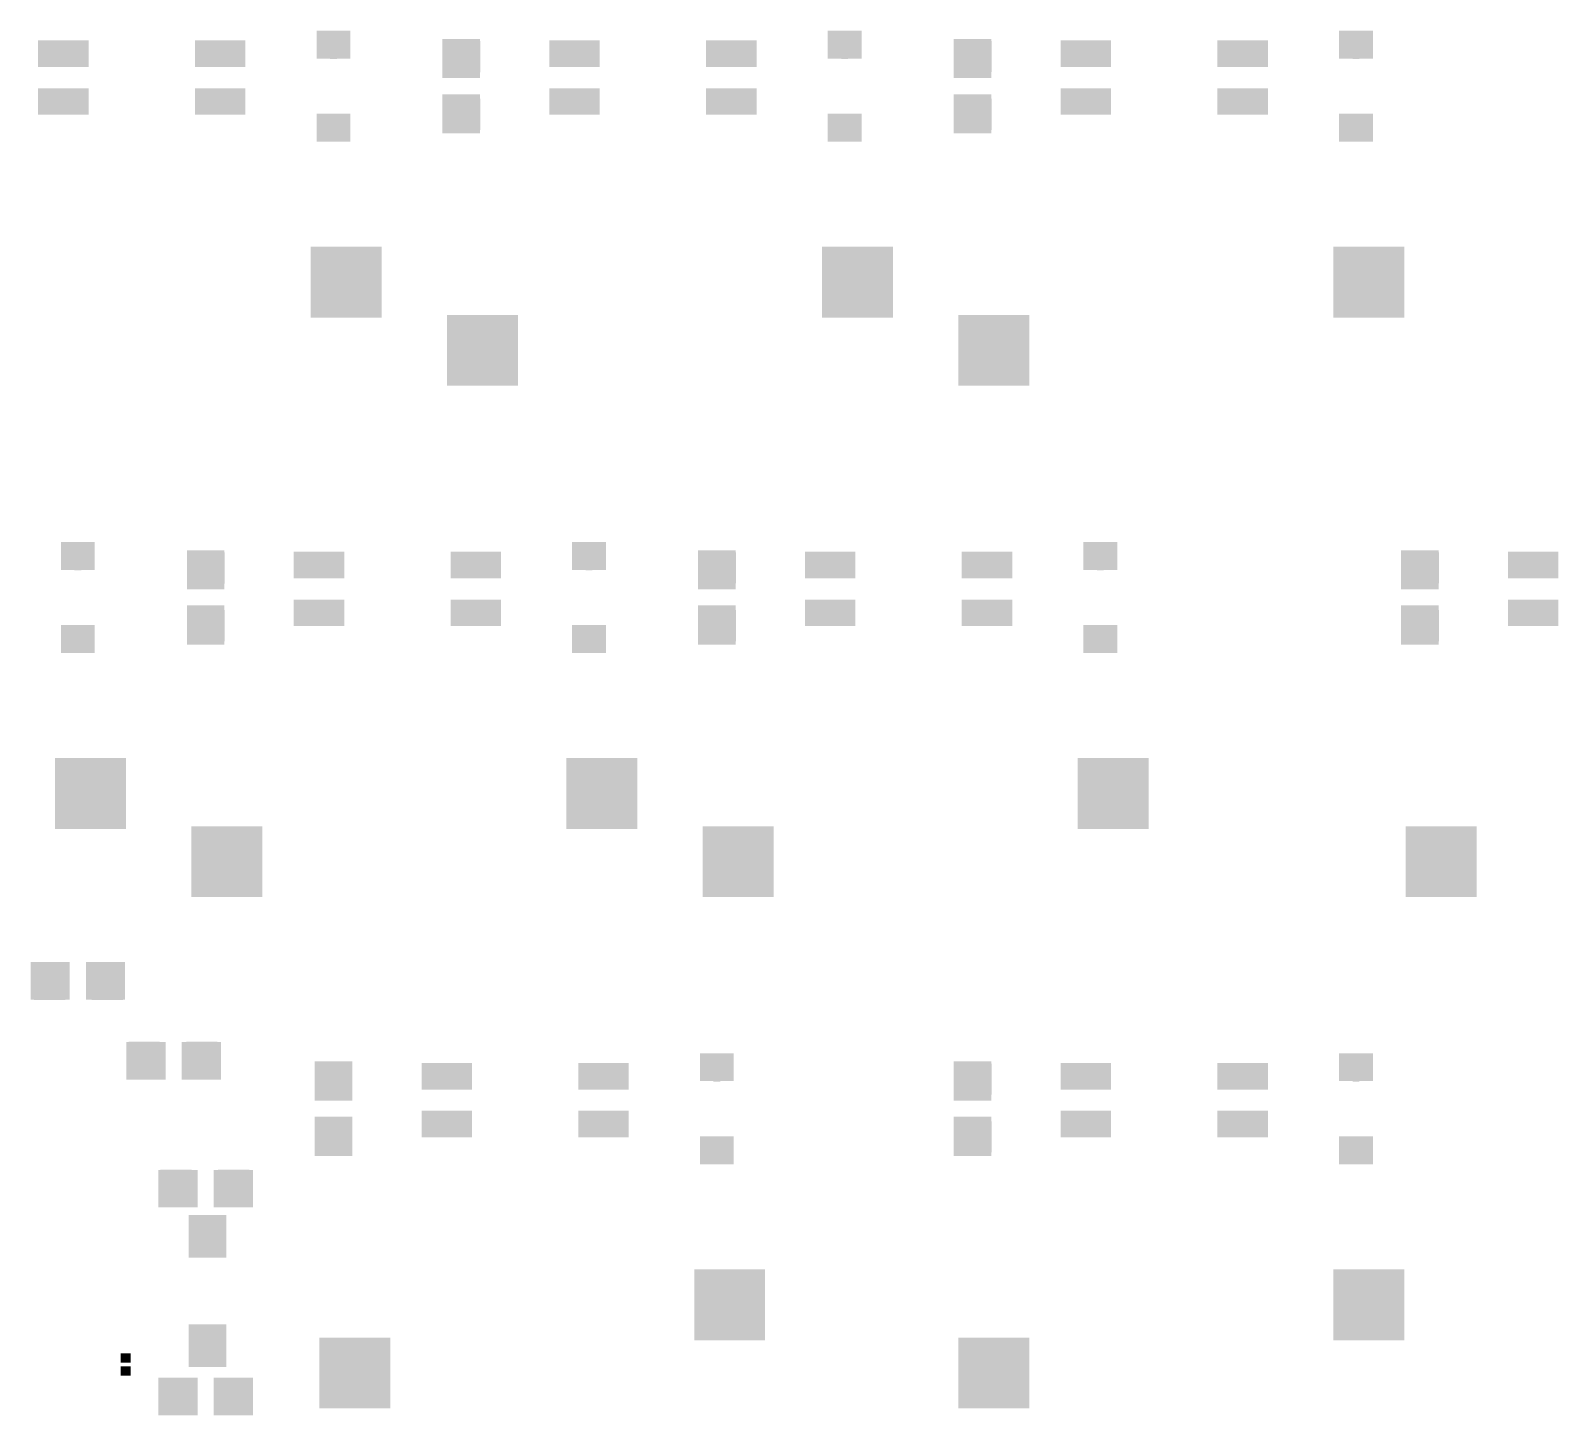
# Model space of a CAD drawing. Extents: x -401 to 1070, y -422 to 1263.
# Drawn here: x 576.6 to 633.5, y -420.4 to -368.8 of the extents above; entities that cross this region are included whole.
import ezdxf

# ---------------------------------------------------------------- set-up
doc = ezdxf.new("R2010")
doc.units = 0
doc.header["$MEASUREMENT"] = 0
for name, color, linetype, true_color in [('BottomLayer', 5, 'Continuous', 0x0000ff), ('BottomPasteMaskLayer', 7, 'Continuous', 0x800000), ('BottomSolderMaskLayer', 7, 'Continuous', 0xaa00ff), ('Document', 7, 'Continuous', 0xffffff)]:
    doc.layers.add(name, color=color, linetype=linetype, true_color=true_color)

msp = doc.modelspace()

# ---------------------------------------------------------------- hatches: boundary and pattern name
at = {"layer": 'BottomLayer'}
for points in [[(587.253, -368.836), (587.253, -369.836), (588.453, -369.836), (588.453, -368.836)], [(606.303, -368.836), (606.303, -369.836), (607.503, -369.836), (607.503, -368.836)], [(625.354, -368.836), (625.354, -369.836), (626.554, -369.836), (626.554, -368.836)], [(576.899, -369.235), (578.677, -369.235), (578.677, -370.124), (576.899, -370.124)], [(582.741, -369.235), (584.519, -369.235), (584.519, -370.124), (582.741, -370.124)], [(591.941, -370.561), (593.291, -370.561), (593.291, -369.151), (591.941, -369.151)], [(595.949, -369.235), (597.727, -369.235), (597.727, -370.124), (595.949, -370.124)], [(601.791, -369.235), (603.569, -369.235), (603.569, -370.124), (601.791, -370.124)], [(610.991, -370.561), (612.341, -370.561), (612.341, -369.151), (610.991, -369.151)], [(615, -369.235), (616.778, -369.235), (616.778, -370.124), (615, -370.124)], [(620.842, -369.235), (622.62, -369.235), (622.62, -370.124), (620.842, -370.124)], [(576.899, -371.013), (578.677, -371.013), (578.677, -371.902), (576.899, -371.902)], [(582.741, -371.013), (584.519, -371.013), (584.519, -371.902), (582.741, -371.902)], [(595.949, -371.013), (597.727, -371.013), (597.727, -371.902), (595.949, -371.902)], [(601.791, -371.013), (603.569, -371.013), (603.569, -371.902), (601.791, -371.902)], [(615, -371.013), (616.778, -371.013), (616.778, -371.902), (615, -371.902)], [(620.842, -371.013), (622.62, -371.013), (622.62, -371.902), (620.842, -371.902)], [(591.941, -371.211), (593.291, -371.211), (593.291, -372.621), (591.941, -372.621)], [(610.991, -371.211), (612.341, -371.211), (612.341, -372.621), (610.991, -372.621)], [(587.253, -371.936), (587.253, -372.936), (588.453, -372.936), (588.453, -371.936)], [(606.303, -371.936), (606.303, -372.936), (607.503, -372.936), (607.503, -371.936)], [(625.354, -371.936), (625.354, -372.936), (626.554, -372.936), (626.554, -371.936)], [(587.059, -376.919), (589.599, -376.919), (589.599, -379.459), (587.059, -379.459)], [(606.109, -376.919), (608.649, -376.919), (608.649, -379.459), (606.109, -379.459)], [(625.16, -376.919), (627.7, -376.919), (627.7, -379.459), (625.16, -379.459)], [(592.139, -379.459), (594.679, -379.459), (594.679, -381.999), (592.139, -381.999)], [(611.19, -379.459), (613.73, -379.459), (613.73, -381.999), (611.19, -381.999)], [(577.728, -387.887), (577.728, -388.887), (578.928, -388.887), (578.928, -387.887)], [(582.415, -389.611), (583.765, -389.611), (583.765, -388.201), (582.415, -388.201)], [(596.778, -387.887), (596.778, -388.887), (597.978, -388.887), (597.978, -387.887)], [(601.466, -389.611), (602.816, -389.611), (602.816, -388.201), (601.466, -388.201)], [(615.829, -387.887), (615.829, -388.887), (617.029, -388.887), (617.029, -387.887)], [(627.66, -389.611), (629.01, -389.611), (629.01, -388.201), (627.66, -388.201)], [(586.424, -388.286), (588.202, -388.286), (588.202, -389.175), (586.424, -389.175)], [(592.266, -388.286), (594.044, -388.286), (594.044, -389.175), (592.266, -389.175)], [(605.475, -388.286), (607.253, -388.286), (607.253, -389.175), (605.475, -389.175)], [(611.317, -388.286), (613.095, -388.286), (613.095, -389.175), (611.317, -389.175)], [(631.669, -388.286), (633.447, -388.286), (633.447, -389.175), (631.669, -389.175)], [(582.415, -390.261), (583.765, -390.261), (583.765, -391.671), (582.415, -391.671)], [(586.424, -390.064), (588.202, -390.064), (588.202, -390.953), (586.424, -390.953)], [(592.266, -390.064), (594.044, -390.064), (594.044, -390.953), (592.266, -390.953)], [(601.466, -390.261), (602.816, -390.261), (602.816, -391.671), (601.466, -391.671)], [(605.475, -390.064), (607.253, -390.064), (607.253, -390.953), (605.475, -390.953)], [(611.317, -390.064), (613.095, -390.064), (613.095, -390.953), (611.317, -390.953)], [(627.66, -390.261), (629.01, -390.261), (629.01, -391.671), (627.66, -391.671)], [(631.669, -390.064), (633.447, -390.064), (633.447, -390.953), (631.669, -390.953)], [(577.728, -390.986), (577.728, -391.986), (578.928, -391.986), (578.928, -390.986)], [(596.778, -390.986), (596.778, -391.986), (597.978, -391.986), (597.978, -390.986)], [(615.829, -390.986), (615.829, -391.986), (617.029, -391.986), (617.029, -390.986)], [(577.534, -395.969), (580.074, -395.969), (580.074, -398.509), (577.534, -398.509)], [(596.584, -395.969), (599.124, -395.969), (599.124, -398.509), (596.584, -398.509)], [(615.635, -395.969), (618.175, -395.969), (618.175, -398.509), (615.635, -398.509)], [(582.614, -398.509), (585.154, -398.509), (585.154, -401.049), (582.614, -401.049)], [(601.665, -398.509), (604.205, -398.509), (604.205, -401.049), (601.665, -401.049)], [(627.859, -398.509), (630.399, -398.509), (630.399, -401.049), (627.859, -401.049)], [(578.003, -403.549), (578.003, -404.899), (576.593, -404.899), (576.593, -403.549)], [(578.653, -403.549), (578.653, -404.899), (580.063, -404.899), (580.063, -403.549)], [(581.575, -407.876), (581.575, -406.526), (580.165, -406.526), (580.165, -407.876)], [(582.225, -407.876), (582.225, -406.526), (583.635, -406.526), (583.635, -407.876)], [(601.541, -406.937), (601.541, -407.937), (602.741, -407.937), (602.741, -406.937)], [(625.354, -406.937), (625.354, -407.937), (626.554, -407.937), (626.554, -406.937)], [(587.178, -408.662), (588.528, -408.662), (588.528, -407.252), (587.178, -407.252)], [(591.187, -407.336), (592.965, -407.336), (592.965, -408.225), (591.187, -408.225)], [(597.029, -407.336), (598.807, -407.336), (598.807, -408.225), (597.029, -408.225)], [(610.991, -408.662), (612.341, -408.662), (612.341, -407.252), (610.991, -407.252)], [(615, -407.336), (616.778, -407.336), (616.778, -408.225), (615, -408.225)], [(620.842, -407.336), (622.62, -407.336), (622.62, -408.225), (620.842, -408.225)], [(587.178, -409.312), (588.528, -409.312), (588.528, -410.722), (587.178, -410.722)], [(591.187, -409.114), (592.965, -409.114), (592.965, -410.003), (591.187, -410.003)], [(597.029, -409.114), (598.807, -409.114), (598.807, -410.003), (597.029, -410.003)], [(610.991, -409.312), (612.341, -409.312), (612.341, -410.722), (610.991, -410.722)], [(615, -409.114), (616.778, -409.114), (616.778, -410.003), (615, -410.003)], [(620.842, -409.114), (622.62, -409.114), (622.62, -410.003), (620.842, -410.003)], [(601.541, -410.037), (601.541, -411.037), (602.741, -411.037), (602.741, -410.037)], [(625.354, -410.037), (625.354, -411.037), (626.554, -411.037), (626.554, -410.037)], [(582.765, -412.639), (582.765, -411.289), (581.355, -411.289), (581.355, -412.639)], [(583.415, -412.639), (583.415, -411.289), (584.825, -411.289), (584.825, -412.639)], [(583.839, -414.504), (582.479, -414.504), (582.479, -412.974), (583.839, -412.974)], [(601.347, -415.019), (603.887, -415.019), (603.887, -417.559), (601.347, -417.559)], [(625.16, -415.019), (627.7, -415.019), (627.7, -417.559), (625.16, -417.559)], [(583.839, -417.044), (582.479, -417.044), (582.479, -418.574), (583.839, -418.574)], [(587.377, -417.559), (589.917, -417.559), (589.917, -420.099), (587.377, -420.099)], [(611.19, -417.559), (613.73, -417.559), (613.73, -420.099), (611.19, -420.099)], [(579.952, -418.422), (580.276, -418.422), (580.276, -418.119), (579.952, -418.119)], [(579.952, -418.602), (580.276, -418.602), (580.276, -418.905), (579.952, -418.905)], [(582.765, -419.028), (582.765, -420.378), (581.355, -420.378), (581.355, -419.028)], [(583.415, -419.028), (583.415, -420.378), (584.825, -420.378), (584.825, -419.028)]]:
    msp.add_hatch(color=256, dxfattribs=at).paths.add_polyline_path(points)
at = {"layer": 'BottomPasteMaskLayer'}
for points in [[(587.253, -368.836), (587.253, -369.836), (588.453, -369.836), (588.453, -368.836)], [(606.303, -368.836), (606.303, -369.836), (607.503, -369.836), (607.503, -368.836)], [(625.354, -368.836), (625.354, -369.836), (626.554, -369.836), (626.554, -368.836)], [(576.899, -369.235), (578.677, -369.235), (578.677, -370.124), (576.899, -370.124)], [(582.741, -369.235), (584.519, -369.235), (584.519, -370.124), (582.741, -370.124)], [(591.996, -370.411), (592.416, -370.411), (592.416, -369.966), (592.866, -369.966), (592.866, -370.406), (593.276, -370.411), (593.326, -370.361), (593.326, -369.211), (593.276, -369.161), (591.996, -369.161), (591.946, -369.211), (591.946, -370.361)], [(595.949, -369.235), (597.727, -369.235), (597.727, -370.124), (595.949, -370.124)], [(601.791, -369.235), (603.569, -369.235), (603.569, -370.124), (601.791, -370.124)], [(611.046, -370.411), (611.466, -370.411), (611.466, -369.966), (611.916, -369.966), (611.916, -370.406), (612.326, -370.411), (612.376, -370.361), (612.376, -369.211), (612.326, -369.161), (611.046, -369.161), (610.996, -369.211), (610.996, -370.361)], [(615, -369.235), (616.778, -369.235), (616.778, -370.124), (615, -370.124)], [(620.842, -369.235), (622.62, -369.235), (622.62, -370.124), (620.842, -370.124)], [(576.899, -371.013), (578.677, -371.013), (578.677, -371.902), (576.899, -371.902)], [(582.741, -371.013), (584.519, -371.013), (584.519, -371.902), (582.741, -371.902)], [(595.949, -371.013), (597.727, -371.013), (597.727, -371.902), (595.949, -371.902)], [(601.791, -371.013), (603.569, -371.013), (603.569, -371.902), (601.791, -371.902)], [(615, -371.013), (616.778, -371.013), (616.778, -371.902), (615, -371.902)], [(620.842, -371.013), (622.62, -371.013), (622.62, -371.902), (620.842, -371.902)], [(591.996, -372.561), (593.276, -372.561), (593.326, -372.511), (593.326, -371.361), (593.276, -371.311), (592.866, -371.306), (592.866, -371.756), (592.416, -371.756), (592.416, -371.316), (591.996, -371.311), (591.946, -371.361), (591.946, -372.511)], [(611.046, -372.561), (612.326, -372.561), (612.376, -372.511), (612.376, -371.361), (612.326, -371.311), (611.916, -371.306), (611.916, -371.756), (611.466, -371.756), (611.466, -371.316), (611.046, -371.311), (610.996, -371.361), (610.996, -372.511)], [(587.253, -371.936), (587.253, -372.936), (588.453, -372.936), (588.453, -371.936)], [(606.303, -371.936), (606.303, -372.936), (607.503, -372.936), (607.503, -371.936)], [(625.354, -371.936), (625.354, -372.936), (626.554, -372.936), (626.554, -371.936)], [(587.059, -376.919), (589.599, -376.919), (589.599, -379.459), (587.059, -379.459)], [(606.109, -376.919), (608.649, -376.919), (608.649, -379.459), (606.109, -379.459)], [(625.16, -376.919), (627.7, -376.919), (627.7, -379.459), (625.16, -379.459)], [(592.139, -379.459), (594.679, -379.459), (594.679, -381.999), (592.139, -381.999)], [(611.19, -379.459), (613.73, -379.459), (613.73, -381.999), (611.19, -381.999)], [(577.728, -387.887), (577.728, -388.887), (578.928, -388.887), (578.928, -387.887)], [(582.47, -389.462), (582.89, -389.461), (582.89, -389.017), (583.34, -389.017), (583.34, -389.456), (583.75, -389.462), (583.8, -389.411), (583.8, -388.262), (583.75, -388.211), (582.47, -388.211), (582.42, -388.262), (582.42, -389.411)], [(596.778, -387.887), (596.778, -388.887), (597.978, -388.887), (597.978, -387.887)], [(601.521, -389.462), (601.941, -389.461), (601.941, -389.017), (602.391, -389.017), (602.391, -389.456), (602.801, -389.462), (602.851, -389.411), (602.851, -388.262), (602.801, -388.211), (601.521, -388.211), (601.471, -388.262), (601.471, -389.411)], [(615.829, -387.887), (615.829, -388.887), (617.029, -388.887), (617.029, -387.887)], [(627.715, -389.462), (628.135, -389.461), (628.135, -389.017), (628.585, -389.017), (628.585, -389.456), (628.995, -389.462), (629.045, -389.411), (629.045, -388.262), (628.995, -388.211), (627.715, -388.211), (627.665, -388.262), (627.665, -389.411)], [(586.424, -388.286), (588.202, -388.286), (588.202, -389.175), (586.424, -389.175)], [(592.266, -388.286), (594.044, -388.286), (594.044, -389.175), (592.266, -389.175)], [(605.475, -388.286), (607.253, -388.286), (607.253, -389.175), (605.475, -389.175)], [(611.317, -388.286), (613.095, -388.286), (613.095, -389.175), (611.317, -389.175)], [(631.669, -388.286), (633.447, -388.286), (633.447, -389.175), (631.669, -389.175)], [(582.47, -391.612), (583.75, -391.612), (583.8, -391.562), (583.8, -390.411), (583.75, -390.362), (583.34, -390.356), (583.34, -390.806), (582.89, -390.806), (582.89, -390.366), (582.47, -390.362), (582.42, -390.411), (582.42, -391.562)], [(586.424, -390.064), (588.202, -390.064), (588.202, -390.953), (586.424, -390.953)], [(592.266, -390.064), (594.044, -390.064), (594.044, -390.953), (592.266, -390.953)], [(601.521, -391.612), (602.801, -391.612), (602.851, -391.562), (602.851, -390.411), (602.801, -390.362), (602.391, -390.356), (602.391, -390.806), (601.941, -390.806), (601.941, -390.366), (601.521, -390.362), (601.471, -390.411), (601.471, -391.562)], [(605.475, -390.064), (607.253, -390.064), (607.253, -390.953), (605.475, -390.953)], [(611.317, -390.064), (613.095, -390.064), (613.095, -390.953), (611.317, -390.953)], [(627.715, -391.612), (628.995, -391.612), (629.045, -391.562), (629.045, -390.411), (628.995, -390.362), (628.585, -390.356), (628.585, -390.806), (628.135, -390.806), (628.135, -390.366), (627.715, -390.362), (627.665, -390.411), (627.665, -391.562)], [(631.669, -390.064), (633.447, -390.064), (633.447, -390.953), (631.669, -390.953)], [(577.728, -390.986), (577.728, -391.986), (578.928, -391.986), (578.928, -390.986)], [(596.778, -390.986), (596.778, -391.986), (597.978, -391.986), (597.978, -390.986)], [(615.829, -390.986), (615.829, -391.986), (617.029, -391.986), (617.029, -390.986)], [(577.534, -395.969), (580.074, -395.969), (580.074, -398.509), (577.534, -398.509)], [(596.584, -395.969), (599.124, -395.969), (599.124, -398.509), (596.584, -398.509)], [(615.635, -395.969), (618.175, -395.969), (618.175, -398.509), (615.635, -398.509)], [(582.614, -398.509), (585.154, -398.509), (585.154, -401.049), (582.614, -401.049)], [(601.665, -398.509), (604.205, -398.509), (604.205, -401.049), (601.665, -401.049)], [(627.859, -398.509), (630.399, -398.509), (630.399, -401.049), (627.859, -401.049)], [(576.653, -403.604), (576.653, -404.884), (576.703, -404.934), (577.853, -404.934), (577.903, -404.884), (577.908, -404.474), (577.458, -404.474), (577.458, -404.024), (577.898, -404.024), (577.903, -403.604), (577.853, -403.554), (576.703, -403.554)], [(578.803, -403.604), (578.803, -404.024), (579.248, -404.024), (579.248, -404.474), (578.808, -404.474), (578.803, -404.884), (578.853, -404.934), (580.003, -404.934), (580.053, -404.884), (580.053, -403.604), (580.003, -403.554), (578.853, -403.554)], [(581.425, -407.821), (581.425, -407.401), (580.98, -407.401), (580.98, -406.951), (581.42, -406.951), (581.425, -406.541), (581.375, -406.491), (580.225, -406.491), (580.175, -406.541), (580.175, -407.821), (580.225, -407.871), (581.375, -407.871)], [(583.575, -407.821), (583.575, -406.541), (583.525, -406.491), (582.375, -406.491), (582.325, -406.541), (582.32, -406.951), (582.77, -406.951), (582.77, -407.401), (582.33, -407.401), (582.325, -407.821), (582.375, -407.871), (583.525, -407.871)], [(601.541, -406.937), (601.541, -407.937), (602.741, -407.937), (602.741, -406.937)], [(625.354, -406.937), (625.354, -407.937), (626.554, -407.937), (626.554, -406.937)], [(587.233, -408.512), (587.653, -408.512), (587.653, -408.067), (588.103, -408.067), (588.103, -408.507), (588.513, -408.512), (588.563, -408.462), (588.563, -407.312), (588.513, -407.262), (587.233, -407.262), (587.183, -407.312), (587.183, -408.462)], [(591.187, -407.336), (592.965, -407.336), (592.965, -408.225), (591.187, -408.225)], [(597.029, -407.336), (598.807, -407.336), (598.807, -408.225), (597.029, -408.225)], [(611.046, -408.512), (611.466, -408.512), (611.466, -408.067), (611.916, -408.067), (611.916, -408.507), (612.326, -408.512), (612.376, -408.462), (612.376, -407.312), (612.326, -407.262), (611.046, -407.262), (610.996, -407.312), (610.996, -408.462)], [(615, -407.336), (616.778, -407.336), (616.778, -408.225), (615, -408.225)], [(620.842, -407.336), (622.62, -407.336), (622.62, -408.225), (620.842, -408.225)], [(591.187, -409.114), (592.965, -409.114), (592.965, -410.003), (591.187, -410.003)], [(597.029, -409.114), (598.807, -409.114), (598.807, -410.003), (597.029, -410.003)], [(615, -409.114), (616.778, -409.114), (616.778, -410.003), (615, -410.003)], [(620.842, -409.114), (622.62, -409.114), (622.62, -410.003), (620.842, -410.003)], [(587.233, -410.662), (588.513, -410.662), (588.563, -410.612), (588.563, -409.462), (588.513, -409.412), (588.103, -409.407), (588.103, -409.857), (587.653, -409.857), (587.653, -409.417), (587.233, -409.412), (587.183, -409.462), (587.183, -410.612)], [(611.046, -410.662), (612.326, -410.662), (612.376, -410.612), (612.376, -409.462), (612.326, -409.412), (611.916, -409.407), (611.916, -409.857), (611.466, -409.857), (611.466, -409.417), (611.046, -409.412), (610.996, -409.462), (610.996, -410.612)], [(601.541, -410.037), (601.541, -411.037), (602.741, -411.037), (602.741, -410.037)], [(625.354, -410.037), (625.354, -411.037), (626.554, -411.037), (626.554, -410.037)], [(582.615, -412.583), (582.615, -412.164), (582.17, -412.164), (582.17, -411.714), (582.61, -411.714), (582.615, -411.304), (582.565, -411.253), (581.415, -411.253), (581.365, -411.304), (581.365, -412.583), (581.415, -412.633), (582.565, -412.633)], [(584.765, -412.583), (584.765, -411.304), (584.715, -411.253), (583.565, -411.253), (583.515, -411.304), (583.51, -411.714), (583.96, -411.714), (583.96, -412.164), (583.52, -412.164), (583.515, -412.583), (583.565, -412.633), (584.715, -412.633)], [(583.839, -414.504), (582.479, -414.504), (582.479, -412.974), (583.839, -412.974)], [(601.347, -415.019), (603.887, -415.019), (603.887, -417.559), (601.347, -417.559)], [(625.16, -415.019), (627.7, -415.019), (627.7, -417.559), (625.16, -417.559)], [(583.839, -417.044), (582.479, -417.044), (582.479, -418.574), (583.839, -418.574)], [(587.377, -417.559), (589.917, -417.559), (589.917, -420.099), (587.377, -420.099)], [(611.19, -417.559), (613.73, -417.559), (613.73, -420.099), (611.19, -420.099)], [(579.976, -418.431), (580.252, -418.431), (580.276, -418.407), (580.276, -418.143), (580.252, -418.119), (579.976, -418.119), (579.952, -418.143), (579.952, -418.407)], [(579.976, -418.593), (580.252, -418.593), (580.276, -418.617), (580.276, -418.881), (580.252, -418.905), (579.976, -418.905), (579.952, -418.881), (579.952, -418.617)], [(581.415, -419.083), (581.415, -420.363), (581.465, -420.413), (582.615, -420.413), (582.665, -420.363), (582.67, -419.953), (582.22, -419.953), (582.22, -419.503), (582.66, -419.503), (582.665, -419.083), (582.615, -419.033), (581.465, -419.033)], [(583.565, -419.083), (583.565, -419.503), (584.01, -419.503), (584.01, -419.953), (583.57, -419.953), (583.565, -420.363), (583.615, -420.413), (584.765, -420.413), (584.815, -420.363), (584.815, -419.083), (584.765, -419.033), (583.615, -419.033)]]:
    msp.add_hatch(color=256, dxfattribs=at).paths.add_polyline_path(points)
at = {"layer": 'BottomSolderMaskLayer'}
for points in [[(587.222, -368.815), (587.222, -369.857), (588.483, -369.857), (588.483, -368.815)], [(606.273, -368.815), (606.273, -369.857), (607.534, -369.857), (607.534, -368.815)], [(625.323, -368.815), (625.323, -369.857), (626.584, -369.857), (626.584, -368.815)], [(576.848, -369.184), (578.728, -369.184), (578.728, -370.175), (576.848, -370.175)], [(582.69, -369.184), (584.57, -369.184), (584.57, -370.175), (582.69, -370.175)], [(591.916, -370.588), (593.315, -370.588), (593.315, -369.125), (591.916, -369.125)], [(595.899, -369.184), (597.778, -369.184), (597.778, -370.175), (595.899, -370.175)], [(601.741, -369.184), (603.62, -369.184), (603.62, -370.175), (601.741, -370.175)], [(610.967, -370.588), (612.365, -370.588), (612.365, -369.125), (610.967, -369.125)], [(614.949, -369.184), (616.829, -369.184), (616.829, -370.175), (614.949, -370.175)], [(620.791, -369.184), (622.671, -369.184), (622.671, -370.175), (620.791, -370.175)], [(576.848, -370.962), (578.728, -370.962), (578.728, -371.953), (576.848, -371.953)], [(582.69, -370.962), (584.57, -370.962), (584.57, -371.953), (582.69, -371.953)], [(591.916, -371.185), (593.315, -371.185), (593.315, -372.648), (591.916, -372.648)], [(595.899, -370.962), (597.778, -370.962), (597.778, -371.953), (595.899, -371.953)], [(601.741, -370.962), (603.62, -370.962), (603.62, -371.953), (601.741, -371.953)], [(610.967, -371.185), (612.365, -371.185), (612.365, -372.648), (610.967, -372.648)], [(614.949, -370.962), (616.829, -370.962), (616.829, -371.953), (614.949, -371.953)], [(620.791, -370.962), (622.671, -370.962), (622.671, -371.953), (620.791, -371.953)], [(587.222, -371.915), (587.222, -372.957), (588.483, -372.957), (588.483, -371.915)], [(606.273, -371.915), (606.273, -372.957), (607.534, -372.957), (607.534, -371.915)], [(625.323, -371.915), (625.323, -372.957), (626.584, -372.957), (626.584, -371.915)], [(587.008, -376.868), (589.65, -376.868), (589.65, -379.509), (587.008, -379.509)], [(606.059, -376.868), (608.7, -376.868), (608.7, -379.509), (606.059, -379.509)], [(625.109, -376.868), (627.751, -376.868), (627.751, -379.509), (625.109, -379.509)], [(592.089, -379.408), (594.73, -379.408), (594.73, -382.049), (592.089, -382.049)], [(611.139, -379.408), (613.781, -379.408), (613.781, -382.049), (611.139, -382.049)], [(577.697, -387.865), (577.697, -388.908), (578.958, -388.908), (578.958, -387.865)], [(582.391, -389.638), (583.79, -389.638), (583.79, -388.175), (582.391, -388.175)], [(586.373, -388.235), (588.253, -388.235), (588.253, -389.225), (586.373, -389.225)], [(592.215, -388.235), (594.095, -388.235), (594.095, -389.225), (592.215, -389.225)], [(596.748, -387.865), (596.748, -388.908), (598.009, -388.908), (598.009, -387.865)], [(601.441, -389.638), (602.84, -389.638), (602.84, -388.175), (601.441, -388.175)], [(605.424, -388.235), (607.303, -388.235), (607.303, -389.225), (605.424, -389.225)], [(611.266, -388.235), (613.145, -388.235), (613.145, -389.225), (611.266, -389.225)], [(615.798, -387.865), (615.798, -388.908), (617.059, -388.908), (617.059, -387.865)], [(627.636, -389.638), (629.034, -389.638), (629.034, -388.175), (627.636, -388.175)], [(631.618, -388.235), (633.498, -388.235), (633.498, -389.225), (631.618, -389.225)], [(582.391, -390.235), (583.79, -390.235), (583.79, -391.698), (582.391, -391.698)], [(586.373, -390.013), (588.253, -390.013), (588.253, -391.003), (586.373, -391.003)], [(592.215, -390.013), (594.095, -390.013), (594.095, -391.003), (592.215, -391.003)], [(601.441, -390.235), (602.84, -390.235), (602.84, -391.698), (601.441, -391.698)], [(605.424, -390.013), (607.303, -390.013), (607.303, -391.003), (605.424, -391.003)], [(611.266, -390.013), (613.145, -390.013), (613.145, -391.003), (611.266, -391.003)], [(627.636, -390.235), (629.034, -390.235), (629.034, -391.698), (627.636, -391.698)], [(631.618, -390.013), (633.498, -390.013), (633.498, -391.003), (631.618, -391.003)], [(577.697, -390.965), (577.697, -392.008), (578.958, -392.008), (578.958, -390.965)], [(596.748, -390.965), (596.748, -392.008), (598.009, -392.008), (598.009, -390.965)], [(615.798, -390.965), (615.798, -392.008), (617.059, -392.008), (617.059, -390.965)], [(577.483, -395.918), (580.125, -395.918), (580.125, -398.56), (577.483, -398.56)], [(596.533, -395.918), (599.175, -395.918), (599.175, -398.56), (596.533, -398.56)], [(615.584, -395.918), (618.225, -395.918), (618.225, -398.56), (615.584, -398.56)], [(582.563, -398.458), (585.205, -398.458), (585.205, -401.1), (582.563, -401.1)], [(601.614, -398.458), (604.255, -398.458), (604.255, -401.1), (601.614, -401.1)], [(627.808, -398.458), (630.45, -398.458), (630.45, -401.1), (627.808, -401.1)], [(578.028, -403.524), (578.028, -404.925), (576.567, -404.925), (576.567, -403.524)], [(578.627, -403.524), (578.627, -404.925), (580.088, -404.925), (580.088, -403.524)], [(581.6, -407.901), (581.6, -406.501), (580.139, -406.501), (580.139, -407.901)], [(582.199, -407.901), (582.199, -406.501), (583.66, -406.501), (583.66, -407.901)], [(601.51, -406.916), (601.51, -407.958), (602.771, -407.958), (602.771, -406.916)], [(625.323, -406.916), (625.323, -407.958), (626.584, -407.958), (626.584, -406.916)], [(587.154, -408.688), (588.552, -408.688), (588.552, -407.225), (587.154, -407.225)], [(591.136, -407.285), (593.016, -407.285), (593.016, -408.276), (591.136, -408.276)], [(596.978, -407.285), (598.858, -407.285), (598.858, -408.276), (596.978, -408.276)], [(610.967, -408.688), (612.365, -408.688), (612.365, -407.225), (610.967, -407.225)], [(614.949, -407.285), (616.829, -407.285), (616.829, -408.276), (614.949, -408.276)], [(620.791, -407.285), (622.671, -407.285), (622.671, -408.276), (620.791, -408.276)], [(587.154, -409.285), (588.552, -409.285), (588.552, -410.748), (587.154, -410.748)], [(591.136, -409.063), (593.016, -409.063), (593.016, -410.054), (591.136, -410.054)], [(596.978, -409.063), (598.858, -409.063), (598.858, -410.054), (596.978, -410.054)], [(610.967, -409.285), (612.365, -409.285), (612.365, -410.748), (610.967, -410.748)], [(614.949, -409.063), (616.829, -409.063), (616.829, -410.054), (614.949, -410.054)], [(620.791, -409.063), (622.671, -409.063), (622.671, -410.054), (620.791, -410.054)], [(601.51, -410.016), (601.51, -411.058), (602.771, -411.058), (602.771, -410.016)], [(625.323, -410.016), (625.323, -411.058), (626.584, -411.058), (626.584, -410.016)], [(582.791, -412.664), (582.791, -411.263), (581.33, -411.263), (581.33, -412.664)], [(583.39, -412.664), (583.39, -411.263), (584.851, -411.263), (584.851, -412.664)], [(583.861, -414.533), (582.456, -414.533), (582.456, -412.946), (583.861, -412.946)], [(601.296, -414.969), (603.938, -414.969), (603.938, -417.61), (601.296, -417.61)], [(625.109, -414.969), (627.751, -414.969), (627.751, -417.61), (625.109, -417.61)], [(583.861, -417.016), (582.456, -417.016), (582.456, -418.603), (583.861, -418.603)], [(587.326, -417.509), (589.968, -417.509), (589.968, -420.15), (587.326, -420.15)], [(611.139, -417.509), (613.781, -417.509), (613.781, -420.15), (611.139, -420.15)], [(579.925, -418.446), (580.303, -418.446), (580.303, -418.095), (579.925, -418.095)], [(579.925, -418.578), (580.303, -418.578), (580.303, -418.929), (579.925, -418.929)], [(582.791, -419.002), (582.791, -420.403), (581.33, -420.403), (581.33, -419.002)], [(583.39, -419.002), (583.39, -420.403), (584.851, -420.403), (584.851, -419.002)]]:
    msp.add_hatch(color=256, dxfattribs=at).paths.add_polyline_path(points)
at = {"layer": 'Document'}
for points in [[(587.726, -368.981), (587.726, -369.87), (587.98, -369.87), (587.98, -368.981)], [(606.776, -368.981), (606.776, -369.87), (607.03, -369.87), (607.03, -368.981)], [(625.827, -368.981), (625.827, -369.87), (626.081, -369.87), (626.081, -368.981)], [(587.726, -372.029), (587.726, -372.918), (587.98, -372.918), (587.98, -372.029)], [(606.776, -372.029), (606.776, -372.918), (607.03, -372.918), (607.03, -372.029)], [(625.827, -372.029), (625.827, -372.918), (626.081, -372.918), (626.081, -372.029)], [(588.289, -372.357), (587.4, -372.357), (587.4, -372.611), (588.289, -372.611)], [(607.34, -372.357), (606.451, -372.357), (606.451, -372.611), (607.34, -372.611)], [(626.39, -372.357), (625.501, -372.357), (625.501, -372.611), (626.39, -372.611)], [(578.201, -388.031), (578.201, -388.92), (578.455, -388.92), (578.455, -388.031)], [(597.251, -388.031), (597.251, -388.92), (597.505, -388.92), (597.505, -388.031)], [(616.302, -388.031), (616.302, -388.92), (616.556, -388.92), (616.556, -388.031)], [(578.201, -391.079), (578.201, -391.968), (578.455, -391.968), (578.455, -391.079)], [(597.251, -391.079), (597.251, -391.968), (597.505, -391.968), (597.505, -391.079)], [(616.302, -391.079), (616.302, -391.968), (616.556, -391.968), (616.556, -391.079)], [(578.764, -391.408), (577.875, -391.408), (577.875, -391.662), (578.764, -391.662)], [(597.815, -391.408), (596.926, -391.408), (596.926, -391.662), (597.815, -391.662)], [(616.865, -391.408), (615.976, -391.408), (615.976, -391.662), (616.865, -391.662)], [(602.014, -407.082), (602.014, -407.971), (602.268, -407.971), (602.268, -407.082)], [(625.827, -407.082), (625.827, -407.971), (626.081, -407.971), (626.081, -407.082)], [(602.577, -410.458), (601.688, -410.458), (601.688, -410.712), (602.577, -410.712)], [(602.014, -410.13), (602.014, -411.019), (602.268, -411.019), (602.268, -410.13)], [(626.39, -410.458), (625.501, -410.458), (625.501, -410.712), (626.39, -410.712)], [(625.827, -410.13), (625.827, -411.019), (626.081, -411.019), (626.081, -410.13)]]:
    msp.add_hatch(color=256, dxfattribs=at).paths.add_polyline_path(points)

doc.saveas('drawing.dxf')
